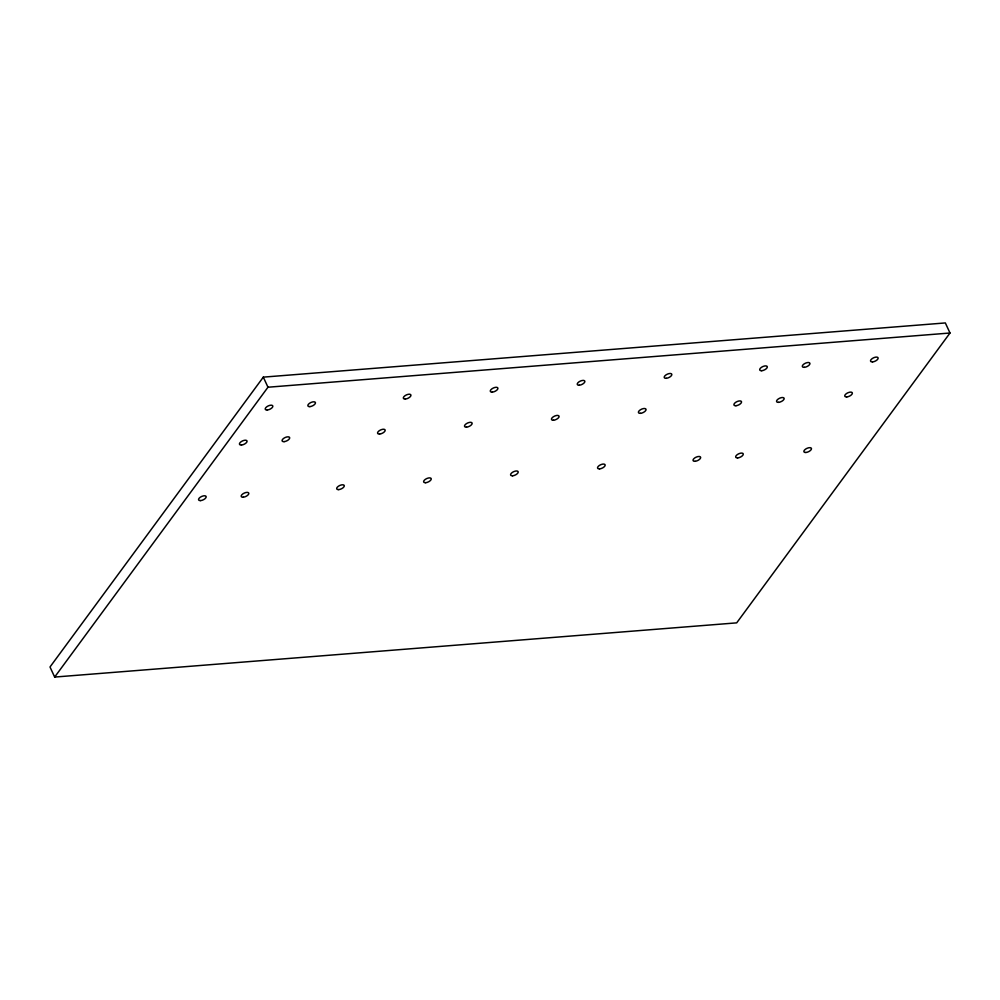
<?xml version="1.0" encoding="UTF-8"?>
<svg xmlns="http://www.w3.org/2000/svg" width="1000" height="1000" viewBox="0 0 1000 1000"><rect width="100%" height="100%" fill="white"/><g stroke="black" fill="none" stroke-linecap="round" stroke-linejoin="round"><path stroke-width="1.5" d="M263.312 377.137L50 666.988L54.662 677.062L736.688 622.863L950 333.013L945.337 322.938L263.312 377.137L267.975 387.225L54.662 677.062M267.975 387.225L950 333.013M846.775 396.938A4.15 1.875 -24.8 0 0 852.387 393.075A4.15 1.875 -24.8 0 0 846.488 393.55A4.15 1.875 -24.8 0 0 846.775 396.938M805.888 452.488A4.15 1.875 -24.8 0 0 811.5 448.638A4.15 1.875 -24.8 0 0 805.6 449.1A4.15 1.875 -24.8 0 0 805.888 452.488M737.688 457.912A4.15 1.875 -24.8 0 0 743.3 454.05A4.15 1.875 -24.8 0 0 737.4 454.525A4.15 1.875 -24.8 0 0 737.688 457.912M778.562 402.35A4.15 1.875 -24.8 0 0 784.188 398.5A4.15 1.875 -24.8 0 0 778.288 398.963A4.15 1.875 -24.8 0 0 778.562 402.35M804.338 367.337A4.15 1.875 -24.8 0 0 809.963 363.475A4.15 1.875 -24.8 0 0 804.062 363.95A4.15 1.875 -24.8 0 0 804.338 367.337M735.938 405.737A4.15 1.875 -24.8 0 0 741.562 401.887A4.15 1.875 -24.8 0 0 735.65 402.35A4.15 1.875 -24.8 0 0 735.938 405.737M695.062 461.3A4.15 1.875 -24.8 0 0 700.675 457.438A4.15 1.875 -24.8 0 0 694.775 457.912A4.15 1.875 -24.8 0 0 695.062 461.3M640.462 413.338A4.15 1.875 -24.8 0 0 646.075 409.475A4.15 1.875 -24.8 0 0 640.175 409.938A4.15 1.875 -24.8 0 0 640.462 413.338M599.575 468.888A4.15 1.875 -24.8 0 0 605.188 465.025A4.15 1.875 -24.8 0 0 599.288 465.5A4.15 1.875 -24.8 0 0 599.575 468.888M553.5 420.238A4.15 1.875 -24.8 0 0 559.113 416.388A4.15 1.875 -24.8 0 0 553.212 416.85A4.15 1.875 -24.8 0 0 553.5 420.238M512.612 475.8A4.15 1.875 -24.8 0 0 518.237 471.938A4.15 1.875 -24.8 0 0 512.325 472.413A4.15 1.875 -24.8 0 0 512.612 475.8M425.65 482.713A4.15 1.875 -24.8 0 0 431.275 478.85A4.15 1.875 -24.8 0 0 425.363 479.325A4.15 1.875 -24.8 0 0 425.65 482.713M466.538 427.15A4.15 1.875 -24.8 0 0 472.163 423.3A4.15 1.875 -24.8 0 0 466.25 423.762A4.15 1.875 -24.8 0 0 466.538 427.15M379.575 434.062A4.15 1.875 -24.8 0 0 385.2 430.213A4.15 1.875 -24.8 0 0 379.3 430.675A4.15 1.875 -24.8 0 0 379.575 434.062M338.7 489.613A4.15 1.875 -24.8 0 0 344.312 485.763A4.15 1.875 -24.8 0 0 338.413 486.225A4.15 1.875 -24.8 0 0 338.7 489.613M284.1 441.65A4.15 1.875 -24.8 0 0 289.713 437.8A4.15 1.875 -24.8 0 0 283.812 438.263A4.15 1.875 -24.8 0 0 284.1 441.65M243.212 497.212A4.15 1.875 -24.8 0 0 248.837 493.35A4.15 1.875 -24.8 0 0 242.925 493.825A4.15 1.875 -24.8 0 0 243.212 497.212M200.588 500.6A4.15 1.875 -24.8 0 0 206.2 496.737A4.15 1.875 -24.8 0 0 200.3 497.212A4.15 1.875 -24.8 0 0 200.588 500.6M241.475 445.037A4.15 1.875 -24.8 0 0 247.087 441.188A4.15 1.875 -24.8 0 0 241.188 441.65A4.15 1.875 -24.8 0 0 241.475 445.037M267.25 410.012A4.15 1.875 -24.8 0 0 272.863 406.163A4.15 1.875 -24.8 0 0 266.962 406.625A4.15 1.875 -24.8 0 0 267.25 410.012M309.875 406.625A4.15 1.875 -24.8 0 0 315.487 402.775A4.15 1.875 -24.8 0 0 309.587 403.237A4.15 1.875 -24.8 0 0 309.875 406.625M872.55 361.912A4.15 1.875 -24.8 0 0 878.162 358.05A4.15 1.875 -24.8 0 0 872.262 358.525A4.15 1.875 -24.8 0 0 872.55 361.912M405.363 399.038A4.15 1.875 -24.8 0 0 410.975 395.188A4.15 1.875 -24.8 0 0 405.075 395.65A4.15 1.875 -24.8 0 0 405.363 399.038M492.312 392.125A4.15 1.875 -24.8 0 0 497.938 388.275A4.15 1.875 -24.8 0 0 492.025 388.738A4.15 1.875 -24.8 0 0 492.312 392.125M579.275 385.225A4.15 1.875 -24.8 0 0 584.888 381.362A4.15 1.875 -24.8 0 0 578.987 381.838A4.15 1.875 -24.8 0 0 579.275 385.225M666.237 378.312A4.15 1.875 -24.8 0 0 671.85 374.45A4.15 1.875 -24.8 0 0 665.95 374.925A4.15 1.875 -24.8 0 0 666.237 378.312M761.712 370.725A4.15 1.875 -24.8 0 0 767.337 366.863A4.15 1.875 -24.8 0 0 761.425 367.337A4.15 1.875 -24.8 0 0 761.712 370.725"/></g></svg>
